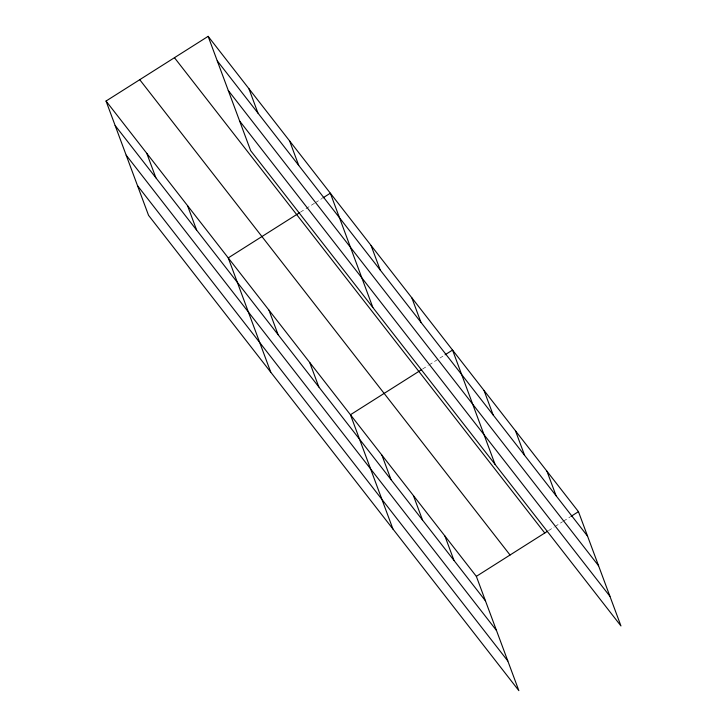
<?xml version="1.0" encoding="UTF-8"?>
<svg xmlns="http://www.w3.org/2000/svg" width="727" height="727" viewBox="0 0 727 727"><rect width="100%" height="100%" fill="white"/><g stroke="black" fill="none" stroke-linecap="round" stroke-linejoin="round"><path stroke-width="0.55" stroke-dasharray="3.63 2.73" d="M300.396 212.184L305.076 209.212M306.012 208.622L314.437 203.287M315.373 202.688L321.925 198.544M422.596 369.034L428.212 365.472M429.148 364.881L444.124 355.394M548.503 530.637L554.119 527.084M555.055 526.493L562.544 521.741M563.48 521.15L570.032 516.997"/><path stroke-width="1.09" d="M106.042 101.044L476.349 576.357L518.86 690.65L148.544 215.337L106.042 101.044L208.14 36.35L578.456 511.663L620.958 625.956L250.651 150.643L208.14 36.35M299.46 212.775L228.242 257.903L270.753 372.188M322.861 197.944L330.349 193.2L372.851 307.494M421.66 369.625L350.45 414.753L392.953 529.047M445.06 354.803L452.548 350.06L495.051 464.344M476.349 576.357L547.567 531.237M570.968 516.406L578.456 511.663M217.246 60.832L587.552 536.144M228.269 90.466L598.575 565.779M239.628 121L609.935 596.313M174.453 57.697L544.759 533.009M139.738 79.697L510.045 555.01M115.148 125.526L485.454 600.838M126.171 155.16L496.477 630.473M137.53 185.703L507.837 661.016M546.977 471.26L556.082 495.741M515.498 430.857L524.603 455.338M484.028 390.454L493.124 414.935M411.809 297.77L420.915 322.252M371.079 245.49L380.185 269.971M444.879 535.963L453.984 560.435M289.61 140.92L298.715 165.402M413.399 495.56L422.505 520.032M248.879 88.63L257.985 113.112M381.92 455.157L391.026 479.638M309.711 362.473L318.817 386.946M268.981 310.184L278.087 334.665M187.511 205.614L196.617 230.095M146.781 153.333L155.878 177.815"/></g></svg>
